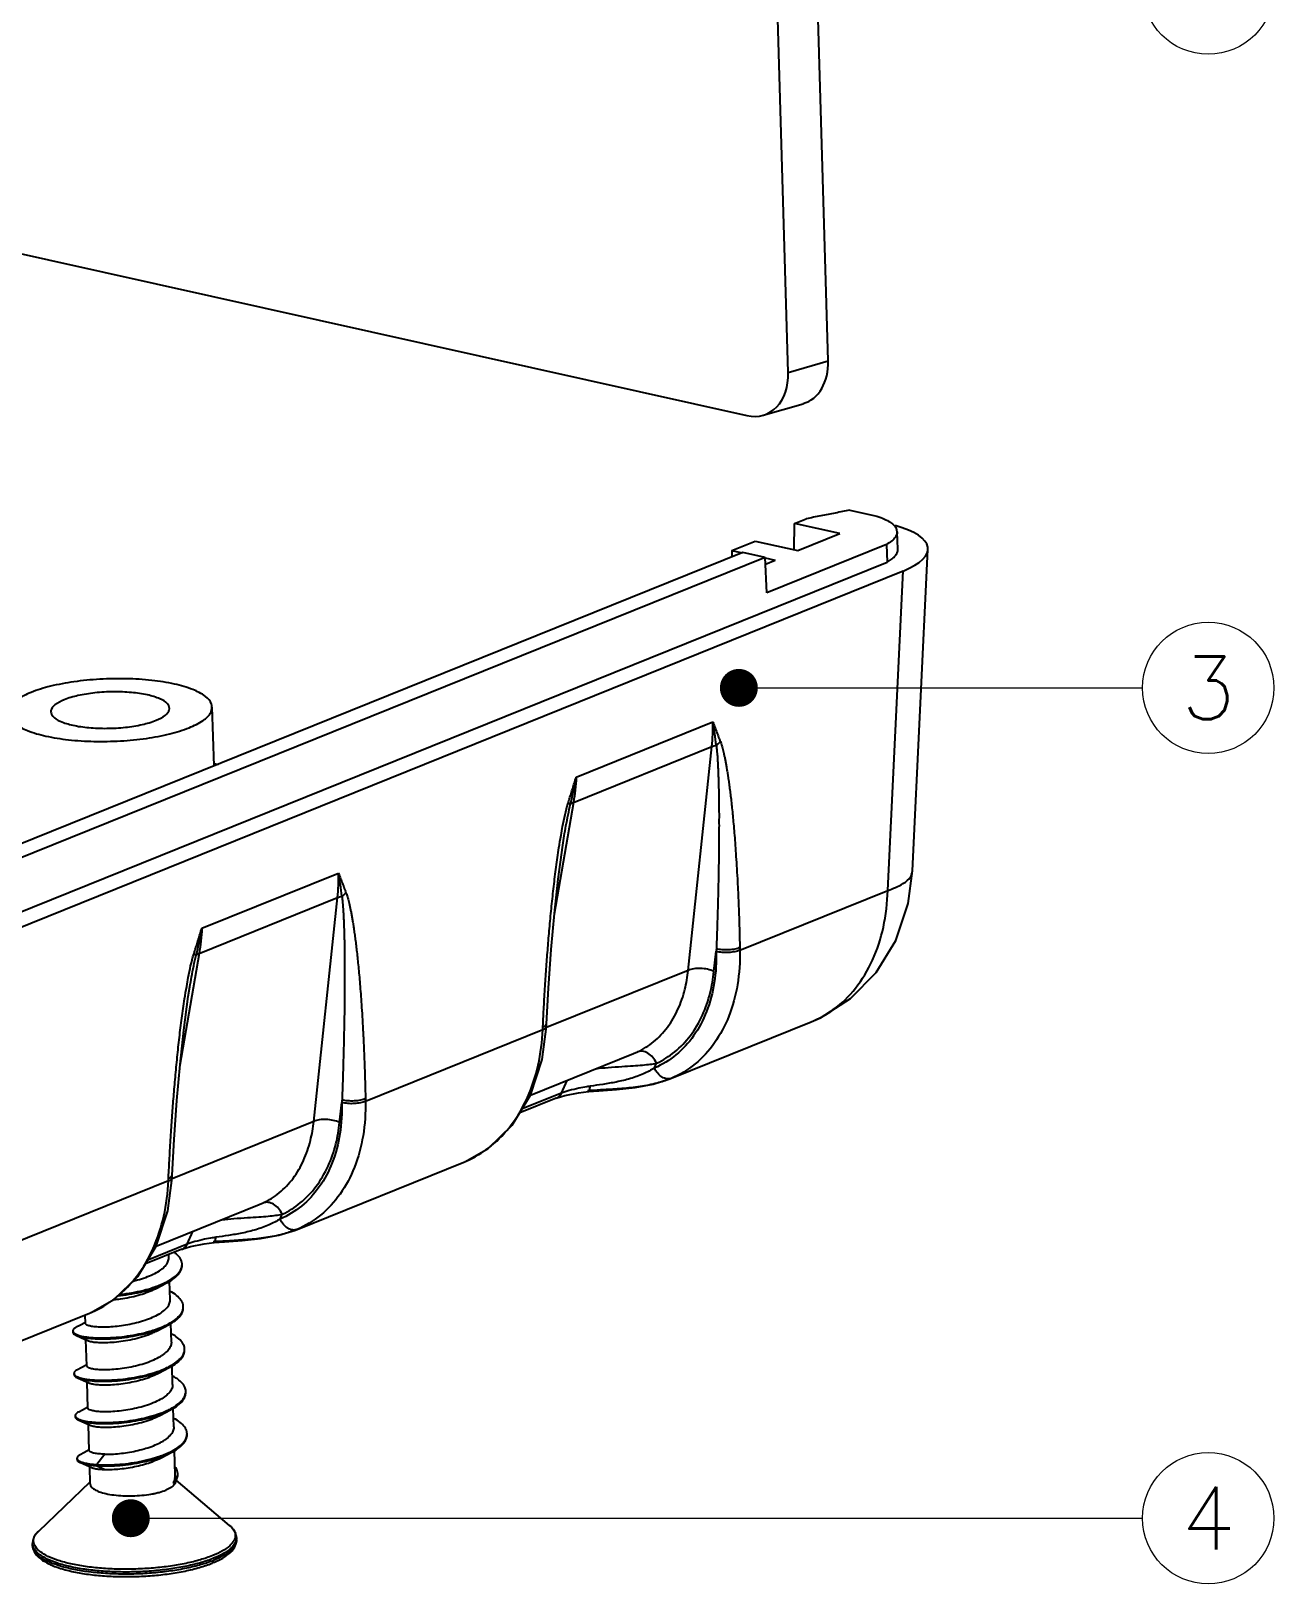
# Model space of a CAD drawing. Header units: millimetres. Extents: x 2827 to 3145, y 1044 to 1251.
# Drawn here: x 3020.41 to 3049.9, y 1052.87 to 1089.72 of the extents above; entities that cross this region are included whole.
import ezdxf
from ezdxf.enums import TextEntityAlignment as Align

# ---------------------------------------------------------------- set-up
doc = ezdxf.new("R2010")
doc.units = ezdxf.units.MM
doc.layers.add('from', color=7, linetype='Continuous', lineweight=13)
doc.styles.add('ROMAND', font='romand.shx', dxfattribs={"width": 0.75, "bigfont": 'gbcbig.shx'})
doc.styles.add('TXT', font='txt.shx', dxfattribs={"bigfont": 'gbcbig.shx'})
doc.dimstyles.new('YanXiu', dxfattribs={"dimtxt": 2.5, "dimasz": 2.2, "dimexe": 1, "dimexo": 0, "dimgap": 0.66, "dimtad": 0, "dimzin": 9, "dimdsep": 46, "dimtxsty": 'ROMAND', "dimblk": 'CLOSEDBLANK', "dimcen": 0, "dimclrd": 3, "dimclre": 3, "dimclrt": 7, "dimazin": 2, "dimtfac": 1, "dimtofl": 0, "dimtmove": 0, "dimatfit": 3, "dimldrblk": 'CLOSEDBLANK', "dimfxl": 1, "dimlwd": 5, "dimlwe": 5, "dimarcsym": 0})

# ---------------------------------------------------------------- blocks, each defined once
blk = doc.blocks.new('A$C31B311B6')
at = {"color": 7, "linetype": 'Continuous'}
for p, q in [((107.023, 43.227), (106.467, 62.165)), ((105.946, 42.914), (105.394, 61.692)), ((59.688, 51.817), (104.826, 41.748)), ((105.946, 42.914), (107.023, 43.227)), ((105.269, 41.757), (106.345, 42.07)), ((106.115, 38.84), (106.43, 38.967)), ((107.605, 39.198), (108.336, 39.035)), ((106.104, 38.13), (106.115, 38.84)), ((107.339, 38.567), (106.115, 38.84)), ((106.203, 38.108), (107.339, 38.567)), ((108.901, 38.143), (108.883, 38.618)), ((104.426, 38.109), (104.423, 37.935)), ((104.426, 38.109), (105.057, 38.364)), ((104.426, 38.109), (104.702, 38.048)), ((105.057, 38.364), (106.203, 38.108)), ((108.593, 38.273), (105.366, 36.971)), ((108.593, 38.273), (108.61, 37.797)), ((109.299, 29.469), (109.714, 38.14)), ((53.886, 15.711), (108.61, 37.797)), ((104.722, 38.056), (56.464, 18.58)), ((105.325, 37.921), (57.067, 18.445)), ((105.325, 37.921), (104.722, 38.056)), ((105.323, 37.909), (105.59, 37.85)), ((105.366, 36.971), (105.325, 37.921)), ((105.333, 37.746), (105.59, 37.85)), ((54.773, 15.656), (109.042, 37.558)), ((108.629, 28.945), (109.042, 37.558)), ((90.464, 32.302), (90.408, 33.89)), ((100.229, 32), (103.913, 33.486)), ((100.154, 31.318), (103.888, 32.825)), ((103.246, 26.787), (103.888, 32.825)), ((90.461, 32.368), (90.569, 32.344)), ((100.154, 31.318), (99.638, 28.307)), ((90.134, 27.925), (93.818, 29.412)), ((104.642, 27.336), (108.629, 28.945)), ((90.058, 27.244), (93.792, 28.751)), ((93.151, 22.713), (93.792, 28.751)), ((90.058, 27.244), (89.542, 24.232)), ((103.943, 26.76), (104.005, 27.302)), ((104.64, 27.407), (104.642, 27.336)), ((103.246, 26.787), (99.423, 25.244)), ((94.546, 23.262), (99.326, 25.191)), ((99.313, 24.381), (99.427, 25.27)), ((99.326, 25.191), (99.33, 25.264)), ((99.33, 25.264), (99.334, 25.348)), ((99.427, 25.27), (99.43, 25.343)), ((102.754, 23.86), (106.567, 25.399)), ((98.999, 23.423), (101.777, 24.544)), ((101.777, 24.544), (101.883, 24.59)), ((102.339, 24.156), (102.397, 24.283)), ((102.793, 23.876), (102.757, 23.861)), ((99.828, 23.476), (98.772, 23.05)), ((99.828, 23.476), (99.988, 23.822)), ((99.918, 23.415), (100.293, 23.489)), ((100.293, 23.489), (100.558, 23.52)), ((100.558, 23.52), (100.836, 23.543)), ((100.558, 23.52), (100.558, 23.52)), ((102.757, 23.861), (102.755, 23.86)), ((93.848, 22.685), (93.91, 23.228)), ((94.545, 23.332), (94.546, 23.262)), ((99.689, 23.34), (98.708, 22.945)), ((99.689, 23.34), (99.918, 23.415)), ((93.151, 22.713), (89.328, 21.17)), ((92.658, 19.785), (97.2, 21.619)), ((97.196, 21.617), (97.241, 21.635)), ((84.451, 19.187), (89.231, 21.117)), ((89.217, 20.307), (89.331, 21.195)), ((89.231, 21.117), (89.234, 21.189)), ((89.234, 21.189), (89.238, 21.273)), ((89.331, 21.195), (89.335, 21.268)), ((88.903, 19.348), (91.682, 20.47)), ((91.682, 20.47), (91.787, 20.515)), ((92.243, 20.082), (92.302, 20.209)), ((89.733, 19.402), (89.893, 19.748)), ((92.661, 19.787), (92.66, 19.786)), ((92.698, 19.802), (92.661, 19.787)), ((89.593, 19.266), (88.613, 18.87)), ((89.733, 19.402), (88.677, 18.976)), ((89.593, 19.266), (89.823, 19.34)), ((89.823, 19.34), (90.198, 19.414)), ((90.198, 19.414), (90.462, 19.446)), ((90.462, 19.446), (90.74, 19.468)), ((90.462, 19.446), (90.462, 19.446)), ((89.244, 19.046), (89.241, 19.124)), ((89.277, 17.904), (89.262, 18.407)), ((82.563, 15.711), (87.105, 17.544)), ((86.995, 17.265), (86.988, 17.497)), ((87.1, 17.542), (87.145, 17.561)), ((89.2, 17.208), (89.235, 17.227)), ((89.311, 16.762), (89.296, 17.266)), ((86.651, 17.063), (86.652, 17.034)), ((87.028, 16.124), (87.008, 16.827)), ((86.684, 15.921), (86.685, 15.893)), ((89.344, 15.62), (89.33, 16.121)), ((87.062, 14.982), (87.041, 15.686)), ((86.718, 14.779), (86.719, 14.751)), ((86.829, 14.68), (86.846, 14.674)), ((89.378, 14.479), (89.363, 14.98)), ((87.096, 13.834), (87.075, 14.544)), ((89.416, 13.175), (89.397, 13.84)), ((86.763, 13.633), (86.764, 13.604)), ((87.122, 12.937), (87.108, 13.405)), ((87.515, 13.741), (87.3, 13.459)), ((87.3, 13.459), (87.3, 13.431)), ((87.3, 13.431), (87.527, 13.328)), ((85.733, 11.669), (87.12, 12.995)), ((90.882, 11.82), (89.441, 13.044)), ((89.368, 12.981), (89.369, 12.952)), ((85.57, 11.273), (85.569, 11.328)), ((91.068, 11.434), (91.066, 11.49))]:
    blk.add_line(p, q, dxfattribs=at)
for points in [[(99.43, 25.343), (99.482, 26.305), (99.555, 27.352), (99.64, 28.326), (99.739, 29.25), (99.864, 30.16), (99.906, 30.415)], [(106.563, 25.397), (106.813, 25.508), (107.629, 26.025), (108.318, 26.731), (108.845, 27.597), (109.181, 28.587), (109.299, 29.469)], [(89.335, 21.268), (89.386, 22.23), (89.459, 23.278), (89.544, 24.252), (89.644, 25.175), (89.768, 26.085), (89.81, 26.341)], [(97.241, 21.635), (97.857, 21.985), (98.505, 22.611), (98.998, 23.422), (99.313, 24.381)], [(100.836, 23.543), (101.319, 23.578), (101.814, 23.628), (102.306, 23.718), (102.755, 23.86)], [(87.145, 17.561), (87.762, 17.91), (88.41, 18.536), (88.903, 19.348), (89.217, 20.307)], [(90.74, 19.468), (91.224, 19.503), (91.718, 19.554), (92.21, 19.644), (92.659, 19.786)], [(88.881, 18.204), (89.069, 18.301), (89.166, 18.35)], [(86.994, 17.29), (86.846, 17.214), (86.743, 17.162)], [(88.914, 17.062), (89.103, 17.159), (89.2, 17.208)], [(86.75, 16.941), (86.972, 16.843), (87.055, 16.806)], [(87.028, 16.149), (86.88, 16.073), (86.777, 16.02)], [(88.948, 15.92), (89.136, 16.017), (89.233, 16.067)], [(86.783, 15.799), (87.006, 15.701), (87.089, 15.665)], [(87.061, 15.007), (86.913, 14.931), (86.811, 14.878)], [(86.817, 14.657), (87.039, 14.56), (87.122, 14.523)], [(88.981, 14.778), (89.17, 14.876), (89.267, 14.925)], [(87.095, 13.854), (86.953, 13.78), (86.85, 13.726)], [(86.86, 13.514), (87.083, 13.416), (87.161, 13.381)], [(89.015, 13.637), (89.203, 13.734), (89.301, 13.783)]]:
    blk.add_lwpolyline(points, dxfattribs=at)
for centre, radius, start, end in [((108.663, 38.609), 0.219, 2.4128, 18.2038), ((95.014, 31.854), 9.048, 6.3998, 10.3675), ((87.277, 34.367), 13.167, 346.4242, 349.618), ((84.918, 27.78), 9.048, 6.3998, 10.3675), ((77.182, 30.293), 13.167, 346.4242, 349.618), ((101.38, 18.394), 5.325, 99.3982, 101.6739), ((101.488, 17.762), 5.967, 99.1978, 99.4343), ((101.427, 11.93), 11.645, 94.2897, 94.4228), ((101.537, 17.456), 6.277, 98.5291, 99.194), ((101.523, 10.649), 12.929, 94.0307, 94.2872), ((96.053, 24.373), 2.986, 308.3508, 309.0959), ((91.284, 14.32), 5.325, 99.3982, 101.674), ((91.393, 13.688), 5.967, 99.1978, 99.4343), ((91.332, 7.855), 11.645, 94.2897, 94.4227), ((91.442, 13.382), 6.277, 98.5291, 99.194), ((91.427, 6.574), 12.93, 94.0307, 94.2872), ((89.326, 18.857), 0.273, 355.6103, 1.4304), ((88.263, 20.158), 1.995, 296.2458, 296.5133), ((85.958, 20.299), 2.986, 308.3508, 309.0955), ((89.34, 17.715), 0.292, 355.8714, 1.3973), ((88.348, 18.572), 1.229, 300.5551, 303.341), ((88.355, 18.896), 1.861, 296.6291, 297.8279), ((88.385, 18.838), 1.796, 297.8331, 298.1865), ((88.404, 18.776), 1.758, 298.1851, 298.6613), ((86.992, 17.533), 0.613, 243.8632, 247.6216), ((89.384, 16.571), 0.282, 350.9156, 1.9216), ((87.152, 16.771), 1.013, 248.5694, 249.1327), ((89.44, 15.429), 0.26, 355.9152, 2.032), ((89.459, 14.29), 0.275, 355.6089, 1.4027), ((87.09, 14.076), 0.58, 243.635, 247.7099), ((88.398, 15.588), 1.992, 296.3632, 296.5154), ((88.931, 13.207), 0.492, 332.6117, 337.213), ((89.066, 13.301), 0.44, 320.0188, 324.3106), ((89.061, 13.165), 0.355, 347.652, 1.702), ((89.084, 13.26), 0.418, 322.8854, 324.3592), ((89.111, 13.269), 0.384, 324.3213, 328.7303), ((89.246, 13.211), 0.237, 353.6217, 1.9441), ((88.322, 15.255), 2.627, 281.0316, 281.24), ((88.338, 15.177), 2.547, 281.2376, 281.9131), ((88.956, 13.371), 0.588, 314.5771, 316.7069), ((89.326, 13.667), 3.008, 290.7836, 291.9716), ((89.393, 13.326), 2.721, 291.9599, 293.4115)]:
    blk.add_arc(centre, radius, start, end, dxfattribs=at)
for centre, major_axis, ratio, start_param, end_param in [((105.858, 43.491), (-0.566, 1.393), 0.731207, -3.217126, -2.042207), ((104.781, 43.178), (-0.566, 1.393), 0.731207, 2.672921, 4.240978), ((106.707, 38.075), (3.007, 0.089), 0.305726, -0.691065, 0.779772)]:
    blk.add_ellipse(centre, major_axis=major_axis, ratio=ratio, start_param=start_param, end_param=end_param, dxfattribs=at)
for points, start_tangent, end_tangent in [([(107.605, 39.198), (107.215, 39.121), (106.824, 39.044), (106.43, 38.967)], (-0.981092, -0.193542), (-0.981467, -0.19163)), ([(108.336, 39.035), (108.54, 38.958), (108.7, 38.872), (108.811, 38.777), (108.872, 38.678)], (0.953638, -0.300955), (0.312799, -0.949819)), ([(108.883, 38.618), (108.88, 38.575), (108.835, 38.471), (108.738, 38.37), (108.593, 38.273)], (0.041604, -0.999134), (-0.874495, -0.485035)), ([(108.61, 37.797), (108.725, 37.869), (108.812, 37.945), (108.874, 38.03), (108.901, 38.116), (108.901, 38.143)], (0.874568, 0.484903), (-0.041771, 0.999127)), ([(90.405, 33.89), (90.394, 33.966), (90.228, 34.176), (89.887, 34.361), (89.395, 34.508), (88.784, 34.607), (88.096, 34.652), (87.379, 34.639), (86.681, 34.569), (86.049, 34.448), (85.527, 34.283)], (-0.005836, 0.999983), (-0.927327, -0.374251)), ([(85.527, 34.283), (85.151, 34.086), (84.945, 33.869), (84.914, 33.728)], (-0.927327, -0.374251), (-0.003086, -0.999995)), ([(86.419, 34.084), (86.168, 33.945), (86.062, 33.792), (86.062, 33.761)], (-0.927327, -0.374251), (0.091271, -0.995826)), ([(89.257, 33.854), (89.205, 33.974), (89.003, 34.109), (88.669, 34.215), (88.236, 34.28), (87.747, 34.3), (87.249, 34.271), (86.792, 34.196), (86.419, 34.084)], (-0.091271, 0.995826), (-0.927327, -0.374251)), ([(84.914, 33.728), (84.925, 33.649), (85.091, 33.439), (85.432, 33.254), (85.924, 33.107), (86.535, 33.008), (87.223, 32.963), (87.94, 32.976), (88.638, 33.045), (89.27, 33.167), (89.791, 33.332)], (-0.003086, -0.999995), (0.927327, 0.374251)), ([(86.062, 33.761), (86.114, 33.64), (86.316, 33.505), (86.65, 33.4), (87.083, 33.334), (87.572, 33.315), (88.07, 33.344), (88.527, 33.418), (88.9, 33.531)], (0.091271, -0.995826), (0.927327, 0.374251)), ([(88.9, 33.531), (89.151, 33.67), (89.256, 33.823), (89.257, 33.854)], (0.927327, 0.374251), (-0.091271, 0.995826)), ([(89.791, 33.332), (90.168, 33.529), (90.373, 33.746), (90.405, 33.89)], (0.927327, 0.374251), (-0.005836, 0.999983)), ([(103.888, 32.825), (103.911, 33.148), (103.914, 33.487)], (0.102399, 0.994743), (-0.023364, 0.999727)), ([(103.913, 33.486), (103.969, 33.343), (104.021, 33.207), (104.07, 33.079), (104.115, 32.957)], (0.362154, -0.932118), (0.345355, -0.938472)), ([(103.888, 32.825), (103.942, 32.846), (104.005, 32.862)], (0.905388, 0.424584), (0.979463, 0.201624)), ([(104.115, 32.957), (104.083, 32.923), (104.046, 32.892), (104.005, 32.862)], (-0.66234, -0.749203), (-0.835007, -0.550239)), ([(104.005, 32.862), (104.012, 32.805), (104.019, 32.745), (104.025, 32.68), (104.031, 32.608), (104.037, 32.528), (104.042, 32.442), (104.047, 32.349), (104.052, 32.248), (104.057, 32.138), (104.061, 32.019), (104.066, 31.889), (104.069, 31.747), (104.072, 31.593), (104.075, 31.427), (104.077, 31.251), (104.079, 31.061), (104.079, 30.856), (104.079, 30.635), (104.078, 30.395), (104.076, 30.134), (104.073, 29.849), (104.068, 29.531), (104.062, 29.175), (104.053, 28.777), (104.041, 28.344), (104.026, 27.878), (104.008, 27.371)], (0.130949, -0.991389), (-0.037815, -0.999285)), ([(104.115, 32.957), (104.134, 32.902), (104.152, 32.844), (104.17, 32.781), (104.189, 32.71), (104.208, 32.632), (104.227, 32.547), (104.246, 32.455), (104.265, 32.355), (104.285, 32.247), (104.304, 32.128), (104.325, 31.999), (104.345, 31.857), (104.366, 31.702), (104.387, 31.536), (104.408, 31.358), (104.428, 31.167), (104.449, 30.96), (104.47, 30.736), (104.491, 30.493), (104.512, 30.229), (104.532, 29.939), (104.553, 29.616), (104.574, 29.253), (104.594, 28.847), (104.612, 28.404), (104.628, 27.927), (104.64, 27.407)], (0.34539, -0.938459), (0.020345, -0.999793)), ([(100.011, 31.3), (100.049, 31.424), (100.089, 31.555), (100.133, 31.695), (100.18, 31.843), (100.229, 32)], (0.291498, 0.956571), (0.301851, 0.953355)), ([(100.229, 32), (100.201, 31.651), (100.154, 31.318)], (-0.049955, -0.998751), (-0.171926, -0.98511)), ([(99.819, 30.43), (99.863, 30.669), (100.011, 31.3)], (0.17581, 0.984424), (0.306835, 0.951763)), ([(99.905, 30.414), (99.953, 30.684), (100.076, 31.277)], (0.169538, 0.985524), (0.243673, 0.969857)), ([(100.011, 31.3), (100.038, 31.291), (100.06, 31.283), (100.076, 31.277)], (0.947183, -0.320694), (0.930922, -0.365218)), ([(100.076, 31.277), (100.11, 31.299), (100.154, 31.318)], (0.754202, 0.656643), (0.947658, 0.319288)), ([(99.334, 25.348), (99.36, 25.867), (99.394, 26.43), (99.43, 26.956), (99.469, 27.459), (99.514, 27.983), (99.566, 28.519), (99.624, 29.054), (99.688, 29.574), (99.762, 30.093), (99.819, 30.43)], (0.047574, 0.998868), (0.17581, 0.984424)), ([(93.792, 28.751), (93.815, 29.074), (93.818, 29.412)], (0.102399, 0.994743), (-0.023364, 0.999727)), ([(93.818, 29.412), (93.873, 29.269), (93.925, 29.133), (93.974, 29.004), (94.02, 28.882)], (0.362154, -0.932118), (0.345355, -0.938472)), ([(108.629, 28.945), (109.038, 29.127), (109.261, 29.341), (109.294, 29.469)], (0.950792, 0.309829), (0.060554, 0.998165)), ([(106.566, 25.399), (107.161, 25.729), (107.759, 26.306), (108.216, 27.059), (108.511, 27.953), (108.629, 28.945)], (0.927112, 0.374785), (0.027346, 0.999626)), ([(93.792, 28.751), (93.847, 28.772), (93.91, 28.788)], (0.905388, 0.424584), (0.979463, 0.201624)), ([(94.02, 28.882), (93.987, 28.849), (93.95, 28.817), (93.91, 28.788)], (-0.66234, -0.749203), (-0.835007, -0.550239)), ([(93.91, 28.788), (93.917, 28.731), (93.923, 28.671), (93.929, 28.606), (93.935, 28.534), (93.941, 28.454), (93.947, 28.368), (93.952, 28.274), (93.957, 28.173), (93.962, 28.064), (93.966, 27.945), (93.97, 27.815), (93.974, 27.673), (93.977, 27.519), (93.98, 27.353), (93.982, 27.176), (93.983, 26.987), (93.984, 26.782), (93.984, 26.56), (93.983, 26.321), (93.981, 26.06), (93.978, 25.774), (93.973, 25.457), (93.966, 25.101), (93.957, 24.703), (93.945, 24.27), (93.931, 23.803), (93.913, 23.297)], (0.130949, -0.991389), (-0.037815, -0.999285)), ([(94.02, 28.882), (94.039, 28.827), (94.057, 28.77), (94.075, 28.706), (94.093, 28.636), (94.112, 28.558), (94.131, 28.473), (94.15, 28.381), (94.17, 28.281), (94.189, 28.172), (94.209, 28.054), (94.229, 27.924), (94.25, 27.782), (94.271, 27.627), (94.291, 27.461), (94.312, 27.284), (94.333, 27.092), (94.354, 26.886), (94.375, 26.662), (94.395, 26.419), (94.416, 26.155), (94.437, 25.865), (94.458, 25.542), (94.478, 25.179), (94.498, 24.773), (94.516, 24.33), (94.532, 23.852), (94.545, 23.332)], (0.34539, -0.938459), (0.020345, -0.999793)), ([(89.915, 27.226), (89.953, 27.349), (89.994, 27.481), (90.038, 27.621), (90.084, 27.769), (90.134, 27.925)], (0.291498, 0.956571), (0.301851, 0.953355)), ([(90.133, 27.925), (90.106, 27.577), (90.058, 27.244)], (-0.049955, -0.998751), (-0.171926, -0.98511)), ([(89.724, 26.356), (89.767, 26.595), (89.915, 27.226)], (0.17581, 0.984424), (0.306835, 0.951763)), ([(89.915, 27.226), (89.942, 27.216), (89.964, 27.209), (89.981, 27.202)], (0.947183, -0.320694), (0.930922, -0.365218)), ([(89.981, 27.202), (90.014, 27.225), (90.058, 27.244)], (0.754202, 0.656643), (0.947658, 0.319288)), ([(104.005, 27.302), (103.952, 26.452), (103.743, 25.681), (103.394, 25.023), (102.919, 24.508), (102.339, 24.156)], (0.020179, -0.999796), (-0.921153, -0.389202)), ([(104.642, 27.336), (104.575, 26.4), (104.343, 25.553), (103.957, 24.83), (103.433, 24.263), (102.793, 23.876)], (0.017226, -0.999852), (-0.921196, -0.3891)), ([(104.008, 27.371), (104.007, 27.348), (104.007, 27.325), (104.005, 27.302)], (-0.102137, -0.99477), (-0.105694, -0.994399)), ([(104.64, 27.407), (104.505, 27.363), (104.338, 27.34), (104.163, 27.343), (104.008, 27.371)], (-0.902334, -0.431037), (-0.961652, 0.274273)), ([(104.642, 27.336), (104.507, 27.292), (104.339, 27.269), (104.165, 27.272), (104.01, 27.3)], (-0.902334, -0.431037), (-0.961652, 0.274273)), ([(89.81, 26.34), (89.857, 26.609), (89.981, 27.202)], (0.169538, 0.985524), (0.243673, 0.969857)), ([(103.943, 26.76), (103.773, 26.816), (103.581, 26.84), (103.396, 26.83), (103.246, 26.787)], (-0.909026, 0.416739), (-0.905388, -0.424584)), ([(101.883, 24.59), (102.314, 24.862), (102.687, 25.253), (102.973, 25.739), (103.157, 26.272), (103.246, 26.787)], (0.905343, 0.424681), (0.101578, 0.994828)), ([(102.397, 24.283), (102.884, 24.59), (103.306, 25.031), (103.631, 25.58), (103.841, 26.181), (103.943, 26.76)], (0.905403, 0.424552), (0.105722, 0.994396)), ([(89.238, 21.273), (89.265, 21.793), (89.299, 22.355), (89.335, 22.881), (89.373, 23.384), (89.418, 23.908), (89.47, 24.445), (89.528, 24.98), (89.593, 25.499), (89.667, 26.018), (89.724, 26.356)], (0.047574, 0.998868), (0.17581, 0.984424)), ([(97.936, 22.055), (98.476, 22.618), (98.913, 23.361), (99.2, 24.231), (99.326, 25.191)], (0.776097, 0.630614), (0.043432, 0.999056)), ([(99.326, 25.191), (99.408, 25.234), (99.425, 25.27)], (0.94982, 0.312797), (0.143561, 0.989642)), ([(99.33, 25.264), (99.411, 25.307)], (0.94982, 0.312797), (0.628774, 0.777588)), ([(99.411, 25.307), (99.428, 25.343)], (0.628774, 0.777588), (0.143964, 0.989583)), ([(102.397, 24.283), (102.295, 24.44), (102.162, 24.553), (102.017, 24.606), (101.883, 24.59)], (-0.428544, 0.903521), (-0.926816, -0.375516)), ([(102.339, 24.156), (102.043, 24), (101.688, 23.87), (101.31, 23.777), (100.944, 23.713), (100.606, 23.663)], (-0.849705, -0.527259), (-0.988931, -0.148378)), ([(100.764, 24.137), (101.091, 24.17), (101.462, 24.196), (101.768, 24.215), (102.019, 24.235), (102.226, 24.257), (102.397, 24.283)], (0.992058, 0.12578), (0.985036, 0.172349)), ([(102.545, 23.91), (102.428, 24.013), (102.339, 24.156)], (-0.851272, 0.524724), (-0.410468, 0.911875)), ([(102.673, 23.862), (102.545, 23.91)], (-0.991463, 0.130391), (-0.851272, 0.524724)), ([(102.793, 23.876), (102.673, 23.862)], (-0.927185, -0.374604), (-0.991463, 0.130391)), ([(99.689, 23.341), (99.754, 23.38), (99.828, 23.476)], (0.925929, 0.377698), (0.442041, 0.896995)), ([(100.302, 23.609), (100.041, 23.546), (99.828, 23.476)], (-0.979185, -0.202969), (-0.931242, -0.364402)), ([(100.558, 23.521), (100.562, 23.521), (100.582, 23.541)], (0.993908, -0.110216), (0.407064, 0.9134)), ([(100.582, 23.541), (100.589, 23.564)], (0.407064, 0.9134), (0.268826, 0.963189)), ([(100.589, 23.564), (100.606, 23.663)], (0.268826, 0.963189), (0.089101, 0.996023)), ([(102.755, 23.86), (102.416, 23.748), (101.954, 23.654), (101.458, 23.6), (100.975, 23.569), (100.614, 23.546)], (-0.927351, -0.374194), (-0.997523, -0.070348)), ([(93.91, 23.228), (93.856, 22.377), (93.648, 21.606), (93.298, 20.949), (92.823, 20.433), (92.243, 20.082)], (0.020179, -0.999796), (-0.921153, -0.389202)), ([(94.546, 23.262), (94.479, 22.326), (94.247, 21.478), (93.861, 20.755), (93.337, 20.189), (92.698, 19.802)], (0.017226, -0.999852), (-0.921196, -0.3891)), ([(93.913, 23.297), (93.912, 23.274), (93.911, 23.25), (93.91, 23.228)], (-0.102137, -0.99477), (-0.105694, -0.994399)), ([(94.545, 23.332), (94.41, 23.288), (94.242, 23.266), (94.068, 23.269), (93.913, 23.297)], (-0.902334, -0.431037), (-0.961652, 0.274273)), ([(94.546, 23.261), (94.411, 23.217), (94.244, 23.195), (94.069, 23.198), (93.914, 23.226)], (-0.902334, -0.431037), (-0.961652, 0.274273)), ([(91.787, 20.515), (92.218, 20.788), (92.591, 21.179), (92.877, 21.665), (93.061, 22.197), (93.151, 22.713)], (0.905343, 0.424681), (0.101578, 0.994828)), ([(92.302, 20.209), (92.788, 20.515), (93.21, 20.957), (93.535, 21.506), (93.745, 22.106), (93.848, 22.685)], (0.905403, 0.424552), (0.105722, 0.994396)), ([(93.848, 22.685), (93.677, 22.741), (93.485, 22.766), (93.3, 22.756), (93.151, 22.713)], (-0.909026, 0.416739), (-0.905388, -0.424584)), ([(97.238, 21.634), (97.906, 22.031)], (0.921434, 0.388534), (0.784232, 0.620468)), ([(87.841, 17.981), (88.381, 18.544), (88.817, 19.287), (89.105, 20.157), (89.231, 21.117)], (0.776101, 0.630609), (0.043432, 0.999056)), ([(89.231, 21.116), (89.313, 21.159), (89.329, 21.196)], (0.94982, 0.312797), (0.143561, 0.989642)), ([(89.234, 21.189), (89.316, 21.232)], (0.94982, 0.312797), (0.628774, 0.777588)), ([(89.316, 21.232), (89.332, 21.269)], (0.628774, 0.777588), (0.143964, 0.989583)), ([(92.302, 20.209), (92.199, 20.366), (92.066, 20.479), (91.922, 20.531), (91.787, 20.515)], (-0.428544, 0.903521), (-0.926816, -0.375516)), ([(90.669, 20.063), (90.995, 20.096), (91.366, 20.122), (91.673, 20.141), (91.924, 20.16), (92.131, 20.183), (92.302, 20.209)], (0.992058, 0.12578), (0.985036, 0.172349)), ([(92.243, 20.082), (91.947, 19.926), (91.592, 19.795), (91.214, 19.703), (90.849, 19.639), (90.511, 19.589)], (-0.849705, -0.527259), (-0.988931, -0.148379)), ([(92.66, 19.786), (92.32, 19.673), (91.858, 19.58), (91.362, 19.526), (90.88, 19.494), (90.518, 19.472)], (-0.927351, -0.374193), (-0.997523, -0.070347)), ([(92.449, 19.836), (92.332, 19.939), (92.243, 20.082)], (-0.851272, 0.524724), (-0.410468, 0.911875)), ([(92.577, 19.788), (92.449, 19.836)], (-0.991463, 0.130391), (-0.851272, 0.524724)), ([(92.698, 19.802), (92.577, 19.788)], (-0.927185, -0.374604), (-0.991463, 0.130391)), ([(89.593, 19.266), (89.658, 19.305), (89.733, 19.402)], (0.925929, 0.377698), (0.442041, 0.896995)), ([(90.207, 19.535), (89.945, 19.472), (89.733, 19.402)], (-0.979185, -0.202969), (-0.931242, -0.364402)), ([(90.462, 19.447), (90.467, 19.447), (90.486, 19.466)], (0.993908, -0.110217), (0.407063, 0.9134)), ([(90.486, 19.466), (90.494, 19.49)], (0.407063, 0.9134), (0.268827, 0.963189)), ([(90.494, 19.49), (90.511, 19.589)], (0.268827, 0.963189), (0.089101, 0.996023)), ([(88.989, 18.687), (89.119, 18.789), (89.204, 18.898), (89.242, 19.008), (89.243, 19.045)], (0.83505, 0.550175), (-0.032561, 0.99947)), ([(89.452, 19.131), (89.385, 19.185)], (-0.745384, 0.666635), (-0.811169, 0.584812)), ([(89.599, 18.864), (89.598, 18.875), (89.557, 19.006), (89.452, 19.131)], (-0.025597, 0.999672), (-0.745384, 0.666635)), ([(88.281, 18.41), (88.396, 18.439), (88.619, 18.509), (88.82, 18.593), (88.989, 18.687)], (0.973222, 0.229868), (0.83505, 0.550175)), ([(89.153, 18.373), (89.344, 18.484), (89.49, 18.61), (89.576, 18.742), (89.598, 18.836)], (0.894826, 0.446415), (0.07592, 0.997114)), ([(89.166, 18.35), (89.345, 18.456), (89.491, 18.582), (89.577, 18.713), (89.6, 18.835)], (0.891636, 0.452753), (-0.025597, 0.999672)), ([(87.763, 17.91), (87.94, 17.931), (88.18, 17.972), (88.413, 18.027), (88.633, 18.097), (88.833, 18.18), (88.881, 18.204)], (0.995609, 0.093614), (0.88757, 0.460673)), ([(87.872, 18.014), (88.014, 18.031), (88.324, 18.081), (88.624, 18.15), (88.902, 18.237), (89.146, 18.34), (89.166, 18.35)], (0.994995, 0.099922), (0.891636, 0.452753)), ([(87.905, 18.046), (88.013, 18.059), (88.323, 18.109), (88.623, 18.178), (88.865, 18.253)], (0.9943, 0.106615), (0.944107, 0.32964)), ([(88.865, 18.253), (88.901, 18.265), (89.145, 18.368)], (0.944107, 0.32964), (0.896901, 0.442232)), ([(89.632, 17.722), (89.628, 17.767), (89.57, 17.897), (89.45, 18.02), (89.273, 18.132), (89.27, 18.133)], (-0.024647, 0.999696), (-0.888302, 0.459261)), ([(87.142, 17.56), (87.811, 17.957)], (0.921434, 0.388534), (0.784232, 0.620468)), ([(89.023, 17.545), (89.153, 17.649), (89.239, 17.758), (89.276, 17.87), (89.277, 17.904)], (0.83505, 0.550175), (-0.033482, 0.999439)), ([(89.234, 17.255), (89.42, 17.374), (89.551, 17.501), (89.621, 17.634), (89.632, 17.694)], (0.881411, 0.472349), (0.071767, 0.997421)), ([(89.247, 17.234), (89.421, 17.345), (89.552, 17.473), (89.622, 17.605), (89.633, 17.693)], (0.877455, 0.479658), (-0.024647, 0.999696)), ([(86.75, 16.941), (86.848, 16.908), (87.029, 16.873), (87.258, 16.853), (87.525, 16.849), (87.819, 16.865), (88.127, 16.9), (88.435, 16.955), (88.731, 17.029), (89.001, 17.12), (89.2, 17.208)], (0.918027, -0.396519), (0.891268, 0.453477)), ([(88.972, 17.514), (88.796, 17.424), (88.592, 17.346), (88.369, 17.281), (88.136, 17.23), (87.904, 17.194), (87.681, 17.173), (87.477, 17.165), (87.3, 17.171), (87.159, 17.187), (87.059, 17.213), (87.005, 17.244), (86.997, 17.266)], (-0.860818, -0.508913), (-0.109208, 0.994019)), ([(88.898, 17.111), (89, 17.149), (89.189, 17.232)], (0.944224, 0.329304), (0.893882, 0.448302)), ([(86.744, 17.161), (86.723, 17.151), (86.659, 17.094), (86.653, 17.063)], (-0.896598, -0.442845), (0.015456, -0.999881)), ([(86.653, 17.063), (86.659, 17.036)], (0.015456, -0.999881), (0.387213, -0.92199)), ([(86.654, 17.034), (86.659, 17.008), (86.723, 16.954), (86.75, 16.941)], (0.015456, -0.999881), (0.918027, -0.396519)), ([(86.659, 17.036), (86.722, 16.982)], (0.387213, -0.92199), (0.897728, -0.44055)), ([(86.759, 16.966), (86.847, 16.936), (87.028, 16.901), (87.257, 16.881), (87.524, 16.878), (87.818, 16.893), (88.126, 16.928), (88.434, 16.983), (88.73, 17.057), (88.898, 17.111)], (0.924632, -0.380861), (0.944224, 0.329304)), ([(87.054, 16.804), (87.101, 16.79), (87.224, 16.766), (87.392, 16.754), (87.596, 16.755), (87.829, 16.771), (88.075, 16.804), (88.323, 16.854), (88.567, 16.921), (88.793, 17.005), (88.914, 17.062)], (0.908417, -0.418066), (0.887294, 0.461204)), ([(89.311, 16.762), (89.309, 16.728), (89.272, 16.616), (89.187, 16.507), (89.056, 16.404)], (0.033482, -0.999439), (-0.83505, -0.550175)), ([(89.666, 16.58), (89.652, 16.659), (89.578, 16.787), (89.444, 16.908), (89.306, 16.991)], (-0.032476, 0.999473), (-0.88793, 0.459979)), ([(87.03, 16.124), (87.041, 16.099), (87.102, 16.068), (87.209, 16.043), (87.359, 16.028), (87.544, 16.024), (87.757, 16.034), (87.988, 16.059), (88.227, 16.1), (88.463, 16.155), (88.686, 16.226), (88.887, 16.309), (89.056, 16.404)], (0.14843, -0.988923), (0.83505, 0.550175)), ([(89.222, 16.09), (89.319, 16.143), (89.492, 16.264), (89.608, 16.393), (89.662, 16.526)], (0.894184, 0.4477), (0.159144, 0.987255)), ([(89.234, 16.067), (89.32, 16.114), (89.493, 16.235), (89.609, 16.365), (89.663, 16.498), (89.667, 16.552)], (0.891315, 0.453384), (-0.032476, 0.999473)), ([(86.777, 16.02), (86.735, 15.995), (86.686, 15.937), (86.686, 15.921)], (-0.888502, -0.458873), (0.107121, -0.994246)), ([(86.686, 15.921), (86.702, 15.88)], (0.107121, -0.994246), (0.58156, -0.813504)), ([(86.783, 15.799), (86.923, 15.756), (87.117, 15.725), (87.356, 15.708), (87.631, 15.71), (87.93, 15.73), (88.239, 15.77), (88.545, 15.83), (88.836, 15.908), (89.098, 16.004), (89.234, 16.067)], (0.931116, -0.364724), (0.891315, 0.453384)), ([(86.791, 15.824), (86.922, 15.784), (87.116, 15.753), (87.355, 15.737), (87.63, 15.738), (87.929, 15.759), (88.238, 15.799), (88.545, 15.858), (88.835, 15.937), (88.93, 15.968)], (0.93441, -0.3562), (0.944429, 0.328716)), ([(87.088, 15.663), (87.113, 15.655), (87.223, 15.63), (87.375, 15.614), (87.559, 15.611), (87.773, 15.621), (88.007, 15.647), (88.247, 15.688), (88.479, 15.743), (88.7, 15.813), (88.901, 15.897), (88.948, 15.92)], (0.935719, -0.352747), (0.88757, 0.460673)), ([(88.93, 15.968), (89.097, 16.033), (89.222, 16.09)], (0.944429, 0.328716), (0.894184, 0.4477)), ([(86.687, 15.893), (86.703, 15.852), (86.783, 15.799)], (0.107121, -0.994246), (0.931116, -0.364724)), ([(86.702, 15.88), (86.782, 15.828)], (0.58156, -0.813504), (0.930863, -0.365369)), ([(89.344, 15.62), (89.343, 15.586), (89.306, 15.474), (89.22, 15.365), (89.09, 15.262)], (0.033482, -0.999439), (-0.83505, -0.550175)), ([(89.7, 15.438), (89.673, 15.55), (89.583, 15.677), (89.434, 15.795), (89.34, 15.849)], (-0.034728, 0.999397), (-0.887524, 0.460762)), ([(89.09, 15.262), (88.922, 15.168), (88.719, 15.083), (88.492, 15.012), (88.257, 14.957), (88.019, 14.917), (87.789, 14.892), (87.576, 14.882), (87.392, 14.886), (87.243, 14.901), (87.136, 14.926), (87.075, 14.957), (87.064, 14.982)], (-0.83505, -0.550175), (-0.153127, 0.988207)), ([(89.255, 14.948), (89.402, 15.031), (89.561, 15.154), (89.662, 15.285), (89.699, 15.411)], (0.894662, 0.446744), (0.071213, 0.997461)), ([(89.267, 14.925), (89.403, 15.002), (89.562, 15.126), (89.662, 15.256), (89.7, 15.39), (89.7, 15.41)], (0.891567, 0.452889), (-0.034728, 0.999397)), ([(86.81, 14.879), (86.75, 14.839), (86.718, 14.781), (86.718, 14.779)], (-0.900998, -0.433822), (0.044386, -0.999014)), ([(86.718, 14.779), (86.75, 14.725)], (0.044386, -0.999014), (0.736618, -0.676309)), ([(86.719, 14.751), (86.751, 14.696), (86.817, 14.656)], (0.044386, -0.999014), (0.927714, -0.373292)), ([(86.75, 14.725), (86.829, 14.68)], (0.736618, -0.676309), (0.939794, -0.341741)), ([(86.817, 14.656), (86.846, 14.646), (87.001, 14.605), (87.207, 14.577), (87.457, 14.565), (87.739, 14.571), (88.041, 14.597), (88.351, 14.642), (88.655, 14.706), (88.939, 14.789), (89.192, 14.889), (89.267, 14.925)], (0.927714, -0.373292), (0.891567, 0.452889)), ([(86.846, 14.674), (87, 14.633), (87.206, 14.606), (87.456, 14.594), (87.738, 14.6), (88.041, 14.625), (88.35, 14.67), (88.654, 14.735), (88.938, 14.818), (88.962, 14.826)], (0.947782, -0.318919), (0.944593, 0.328244)), ([(87.121, 14.521), (87.148, 14.513), (87.255, 14.488), (87.404, 14.473), (87.588, 14.469), (87.802, 14.479), (88.032, 14.504), (88.269, 14.544), (88.504, 14.599), (88.731, 14.67), (88.934, 14.755), (88.981, 14.778)], (0.934361, -0.356328), (0.88757, 0.460674)), ([(88.962, 14.826), (89.191, 14.917), (89.255, 14.948)], (0.944593, 0.328244), (0.894662, 0.446744)), ([(89.733, 14.297), (89.732, 14.31), (89.69, 14.442), (89.584, 14.566), (89.421, 14.681), (89.372, 14.708)], (-0.025098, 0.999685), (-0.887715, 0.460393)), ([(89.378, 14.479), (89.376, 14.444), (89.339, 14.333), (89.254, 14.223), (89.124, 14.12)], (0.033482, -0.999439), (-0.83505, -0.550175)), ([(89.287, 13.806), (89.481, 13.92), (89.626, 14.045), (89.711, 14.177), (89.732, 14.269)], (0.894813, 0.446441), (0.075962, 0.997111)), ([(89.301, 13.783), (89.482, 13.891), (89.627, 14.017), (89.712, 14.148), (89.734, 14.268)], (0.891623, 0.452778), (-0.025098, 0.999685)), ([(87.515, 13.741), (87.357, 13.749), (87.231, 13.767), (87.144, 13.791), (87.101, 13.819), (87.098, 13.834)], (-0.999812, 0.019369), (-0.014965, 0.999888)), ([(87.515, 13.741), (87.702, 13.743), (87.909, 13.758), (88.129, 13.787), (88.354, 13.829), (88.573, 13.884), (88.78, 13.952), (88.966, 14.031), (89.124, 14.12)], (0.999812, -0.019369), (0.83505, 0.550175)), ([(86.85, 13.726), (86.815, 13.706), (86.767, 13.655), (86.765, 13.633)], (-0.887782, -0.460265), (0.056489, -0.998403)), ([(86.765, 13.633), (86.773, 13.604)], (0.056489, -0.998403), (0.457151, -0.889389)), ([(86.766, 13.605), (86.774, 13.575), (86.833, 13.527), (86.86, 13.514)], (0.056489, -0.998403), (0.918049, -0.396467)), ([(86.773, 13.604), (86.832, 13.555)], (0.457151, -0.889389), (0.895865, -0.444326)), ([(86.86, 13.514), (86.943, 13.485), (87.101, 13.452), (87.3, 13.431)], (0.918049, -0.396467), (0.997755, -0.066969)), ([(86.869, 13.538), (86.942, 13.513), (87.1, 13.481), (87.3, 13.459)], (0.925131, -0.379649), (0.997755, -0.066969)), ([(87.3, 13.431), (87.559, 13.423), (87.848, 13.434), (88.153, 13.464), (88.463, 13.515), (88.763, 13.584), (89.04, 13.672), (89.284, 13.775), (89.301, 13.783)], (0.997755, -0.066969), (0.891623, 0.452778)), ([(87.3, 13.459), (87.559, 13.452), (87.847, 13.463), (88.153, 13.493), (88.462, 13.543), (88.762, 13.613), (88.999, 13.686)], (0.997755, -0.066969), (0.94411, 0.32963)), ([(87.527, 13.328), (87.713, 13.33), (87.924, 13.345), (88.147, 13.375), (88.371, 13.417), (88.587, 13.471), (88.792, 13.539), (88.979, 13.619), (89.015, 13.637)], (0.999812, -0.019369), (0.887554, 0.460703)), ([(88.999, 13.686), (89.04, 13.7), (89.283, 13.803)], (0.94411, 0.32963), (0.895996, 0.444062)), ([(87.161, 13.382), (87.243, 13.356), (87.369, 13.337), (87.527, 13.328)], (0.924449, -0.381306), (0.999812, -0.019369)), ([(89.368, 12.981), (89.403, 13.019)], (0.712043, 0.702136), (0.641812, 0.766862)), ([(89.384, 12.968), (89.418, 13.007)], (0.685455, 0.728115), (0.60333, 0.797491)), ([(89.408, 13.089), (89.385, 13.016)], (-0.212573, -0.977145), (-0.386676, -0.922215)), ([(89.421, 13.005), (89.421, 12.998), (89.403, 12.939)], (0.043849, -0.999038), (-0.495916, -0.868371)), ([(89.482, 13.219), (89.47, 13.29), (89.411, 13.394), (89.41, 13.395)], (-0.033127, 0.999451), (-0.632813, 0.774304)), ([(89.424, 13.016), (89.447, 13.052)], (0.582619, 0.812745), (0.48643, 0.873719)), ([(89.439, 13.069), (89.446, 13.081), (89.481, 13.185)], (0.51842, 0.855126), (0.111955, 0.993713)), ([(89.447, 13.052), (89.482, 13.156), (89.483, 13.191)], (0.48643, 0.873719), (-0.033158, 0.99945)), ([(87.122, 12.937), (87.148, 12.866), (87.231, 12.793), (87.366, 12.73), (87.546, 12.678), (87.763, 12.641), (88.005, 12.621), (88.26, 12.618), (88.516, 12.633), (88.76, 12.665), (88.825, 12.676)], (0.043849, -0.999038), (0.981521, 0.191355)), ([(88.864, 12.684), (88.979, 12.712), (89.163, 12.772)], (0.978452, 0.206472), (0.927327, 0.374251)), ([(89.403, 12.939), (89.39, 12.919), (89.302, 12.842), (89.163, 12.772)], (-0.495916, -0.868371), (-0.927327, -0.374251)), ([(90.882, 11.821), (90.986, 11.705), (91.035, 11.561), (91.001, 11.415), (90.885, 11.271), (90.691, 11.133), (90.425, 11.006)], (0.765446, -0.6435), (-0.927327, -0.374251)), ([(91.066, 11.49), (91.045, 11.6), (90.985, 11.711), (90.882, 11.82)], (-0.029366, 0.999569), (-0.762211, 0.647329)), ([(85.733, 11.669), (85.636, 11.554), (85.583, 11.44), (85.569, 11.328)], (-0.722894, -0.690959), (0.029366, -0.999569)), ([(85.576, 11.275), (85.569, 11.323), (85.569, 11.328)], (-0.236924, 0.971528), (-0.026445, 0.99965)), ([(90.425, 11.006), (90.095, 10.893), (89.71, 10.797), (89.284, 10.722), (88.828, 10.671), (88.356, 10.643), (87.883, 10.641), (87.424, 10.664), (86.991, 10.712), (86.599, 10.784), (86.259, 10.876), (85.981, 10.986), (85.774, 11.112), (85.645, 11.248), (85.596, 11.391), (85.63, 11.537), (85.733, 11.669)], (-0.927327, -0.374251), (0.726036, 0.687657)), ([(91.062, 11.436), (91.031, 11.347), (90.914, 11.202), (90.718, 11.062), (90.45, 10.933)], (-0.180134, -0.983642), (-0.927327, -0.374251)), ([(91.068, 11.434), (91.033, 11.292), (90.916, 11.146), (90.72, 11.007), (90.451, 10.878)], (0.026445, -0.99965), (-0.927327, -0.374251)), ([(90.475, 10.829), (90.698, 10.941), (90.911, 11.101), (91.034, 11.269), (91.068, 11.434)], (0.917548, 0.397625), (-0.029366, 0.999569)), ([(91.066, 11.49), (91.062, 11.436)], (0.026445, -0.99965), (-0.180134, -0.983642)), ([(90.393, 10.855), (90.117, 10.763), (89.729, 10.667), (89.298, 10.591), (88.837, 10.539), (88.36, 10.511), (87.882, 10.509), (87.418, 10.533), (86.98, 10.581), (86.584, 10.653), (86.24, 10.746), (85.959, 10.858), (85.75, 10.985), (85.619, 11.123), (85.57, 11.268), (85.57, 11.273)], (-0.934887, -0.354945), (-0.026445, 0.99965)), ([(85.57, 11.273), (85.613, 11.113), (85.738, 10.956), (85.951, 10.811), (86.235, 10.69), (86.577, 10.592), (86.968, 10.517), (87.398, 10.466), (87.855, 10.441), (88.325, 10.441), (88.795, 10.466), (89.252, 10.517), (89.681, 10.59), (90.071, 10.686), (90.411, 10.802)], (0.029366, -0.999569), (0.927327, 0.374251)), ([(90.45, 10.933), (90.116, 10.819), (89.727, 10.723), (89.296, 10.647), (88.835, 10.595), (88.359, 10.567), (87.881, 10.565), (87.416, 10.588), (86.979, 10.637), (86.582, 10.709), (86.238, 10.802), (85.958, 10.914), (85.749, 11.04), (85.618, 11.178), (85.576, 11.275)], (-0.927327, -0.374251), (-0.236924, 0.971528))]:
    blk.add_spline(points, degree=3, dxfattribs=dict(at, start_tangent=start_tangent, end_tangent=end_tangent))
blk = doc.blocks.new('_ClosedBlank')
at = {"color": 0, "linetype": 'ByBlock', "lineweight": -2}
for p, q in [((-1, 0.167), (0, 0)), ((-1, 0.167), (-1, -0.167)), ((0, 0), (-1, -0.167))]:
    blk.add_line(p, q, dxfattribs=at)

msp = doc.modelspace()

# ---------------------------------------------------------------- linework, layer by layer
at = {"layer": 'from', "color": 4}
for centre in [(3048.342, 1090.725), (3048.342, 1074.13), (3048.342, 1054.425)]:
    msp.add_circle(centre, 1.559, dxfattribs=at)

# ---------------------------------------------------------------- block references
at = {"xscale": 0.8800000000000001, "yscale": 0.8800000000000001, "zscale": 0.8800000000000001}
msp.add_blockref('A$C31B311B6', (2945.142, 1043.853), dxfattribs=at)

# ---------------------------------------------------------------- texts
at = {"layer": 'from', "color": 6, "style": 'TXT'}
for s, p in [('3', (3048.342, 1074.13)), ('4', (3048.342, 1054.425))]:
    msp.add_text(s, height=1.485, dxfattribs=at).set_placement(p, align=Align.MIDDLE)

# ---------------------------------------------------------------- leaders
at = {"layer": 'from', "color": 4}
for points in [[(3037.203, 1074.13), (3046.782, 1074.13)], [(3022.773, 1054.425), (3046.782, 1054.425)]]:
    msp.add_leader(points, dimstyle='YanXiu', override={"dimasz": 0.9, "dimldrblk": 'Dot'}, dxfattribs=at)

doc.saveas('drawing.dxf')
